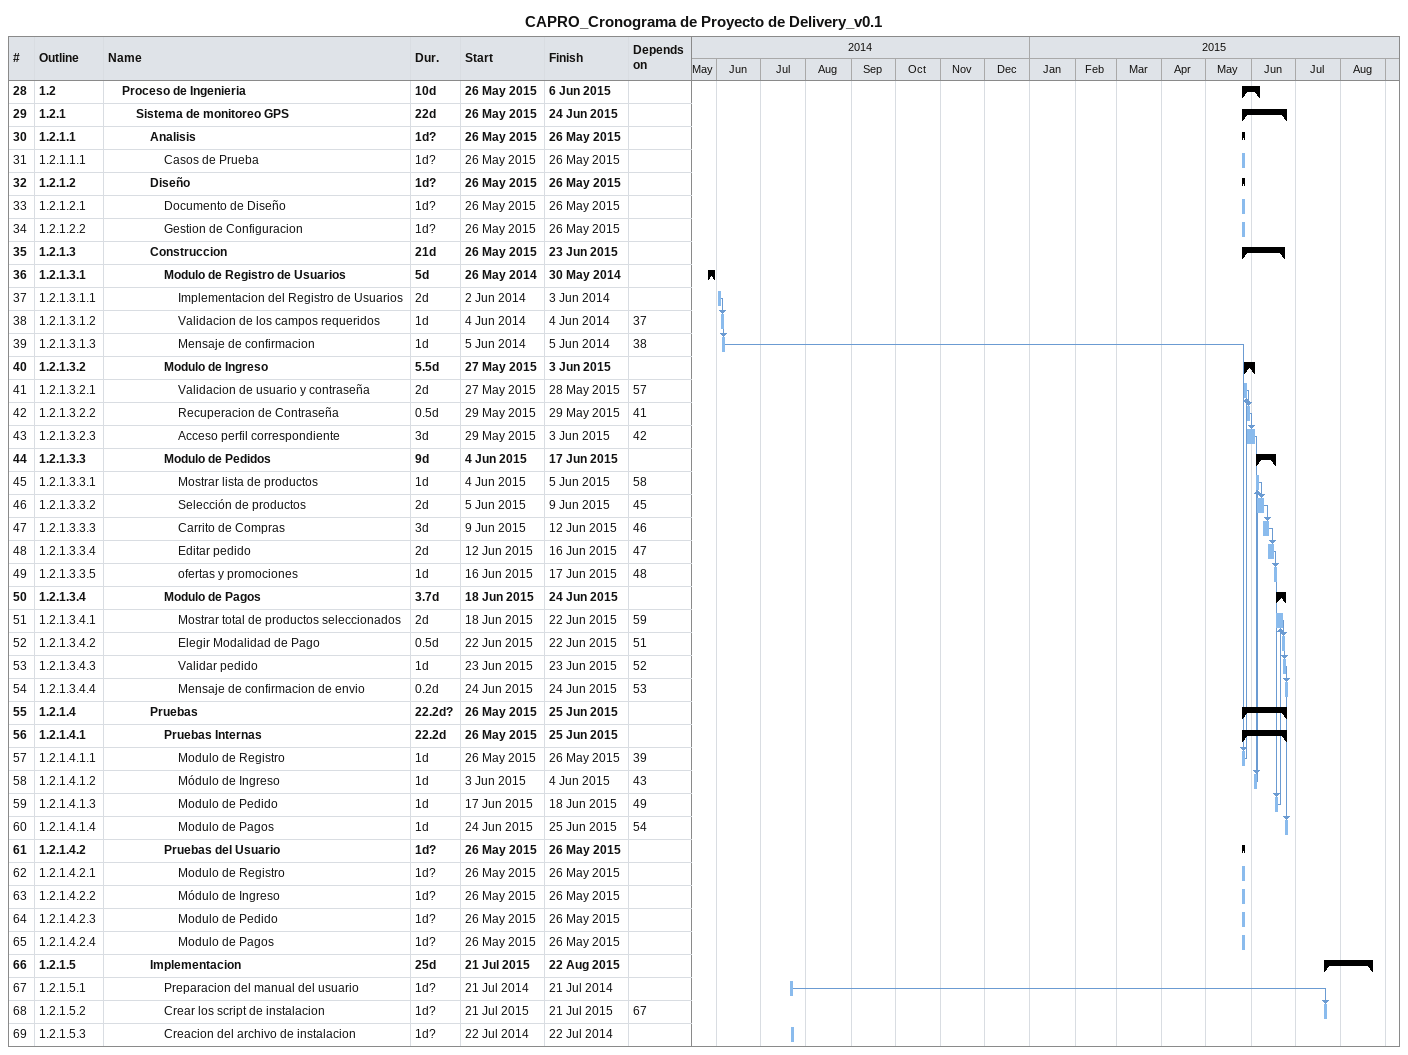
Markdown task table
CAPRO_Cronograma de Proyecto de Delivery_v0.1

| ID | WBS | Task | Duration | Start | Finish | Predecessors |
|---|---|---|---|---|---|---|
| 28 | 1.2 | **Proceso de Ingenieria** | 10d | 2015-05-26 | 2015-06-06 |  |
| 29 | 1.2.1 | **Sistema de monitoreo GPS** | 22d | 2015-05-26 | 2015-06-24 |  |
| 30 | 1.2.1.1 | **Analisis** | 1d? | 2015-05-26 | 2015-05-26 |  |
| 31 | 1.2.1.1.1 | Casos de Prueba | 1d? | 2015-05-26 | 2015-05-26 |  |
| 32 | 1.2.1.2 | **Diseño** | 1d? | 2015-05-26 | 2015-05-26 |  |
| 33 | 1.2.1.2.1 | Documento de Diseño | 1d? | 2015-05-26 | 2015-05-26 |  |
| 34 | 1.2.1.2.2 | Gestion de Configuracion | 1d? | 2015-05-26 | 2015-05-26 |  |
| 35 | 1.2.1.3 | **Construccion** | 21d | 2015-05-26 | 2015-06-23 |  |
| 36 | 1.2.1.3.1 | **Modulo de Registro de Usuarios** | 5d | 2014-05-26 | 2014-05-30 |  |
| 37 | 1.2.1.3.1.1 | Implementacion del Registro de Usuarios | 2d | 2014-06-02 | 2014-06-03 |  |
| 38 | 1.2.1.3.1.2 | Validacion de los campos requeridos | 1d | 2014-06-04 | 2014-06-04 | 37 |
| 39 | 1.2.1.3.1.3 | Mensaje de confirmacion | 1d | 2014-06-05 | 2014-06-05 | 38 |
| 40 | 1.2.1.3.2 | **Modulo de Ingreso** | 5.5d | 2015-05-27 | 2015-06-03 |  |
| 41 | 1.2.1.3.2.1 | Validacion de usuario y contraseña | 2d | 2015-05-27 | 2015-05-28 | 57 |
| 42 | 1.2.1.3.2.2 | Recuperacion de Contraseña | 0.5d | 2015-05-29 | 2015-05-29 | 41 |
| 43 | 1.2.1.3.2.3 | Acceso perfil correspondiente | 3d | 2015-05-29 | 2015-06-03 | 42 |
| 44 | 1.2.1.3.3 | **Modulo de Pedidos** | 9d | 2015-06-04 | 2015-06-17 |  |
| 45 | 1.2.1.3.3.1 | Mostrar lista de productos | 1d | 2015-06-04 | 2015-06-05 | 58 |
| 46 | 1.2.1.3.3.2 | Selección de productos | 2d | 2015-06-05 | 2015-06-09 | 45 |
| 47 | 1.2.1.3.3.3 | Carrito de Compras | 3d | 2015-06-09 | 2015-06-12 | 46 |
| 48 | 1.2.1.3.3.4 | Editar pedido | 2d | 2015-06-12 | 2015-06-16 | 47 |
| 49 | 1.2.1.3.3.5 | ofertas y promociones | 1d | 2015-06-16 | 2015-06-17 | 48 |
| 50 | 1.2.1.3.4 | **Modulo de Pagos** | 3.7d | 2015-06-18 | 2015-06-24 |  |
| 51 | 1.2.1.3.4.1 | Mostrar total de productos seleccionados | 2d | 2015-06-18 | 2015-06-22 | 59 |
| 52 | 1.2.1.3.4.2 | Elegir Modalidad de Pago | 0.5d | 2015-06-22 | 2015-06-22 | 51 |
| 53 | 1.2.1.3.4.3 | Validar pedido | 1d | 2015-06-23 | 2015-06-23 | 52 |
| 54 | 1.2.1.3.4.4 | Mensaje de confirmacion de envio | 0.2d | 2015-06-24 | 2015-06-24 | 53 |
| 55 | 1.2.1.4 | **Pruebas** | 22.2d? | 2015-05-26 | 2015-06-25 |  |
| 56 | 1.2.1.4.1 | **Pruebas Internas** | 22.2d | 2015-05-26 | 2015-06-25 |  |
| 57 | 1.2.1.4.1.1 | Modulo de Registro | 1d | 2015-05-26 | 2015-05-26 | 39 |
| 58 | 1.2.1.4.1.2 | Módulo de Ingreso | 1d | 2015-06-03 | 2015-06-04 | 43 |
| 59 | 1.2.1.4.1.3 | Modulo de Pedido | 1d | 2015-06-17 | 2015-06-18 | 49 |
| 60 | 1.2.1.4.1.4 | Modulo de Pagos | 1d | 2015-06-24 | 2015-06-25 | 54 |
| 61 | 1.2.1.4.2 | **Pruebas del Usuario** | 1d? | 2015-05-26 | 2015-05-26 |  |
| 62 | 1.2.1.4.2.1 | Modulo de Registro | 1d? | 2015-05-26 | 2015-05-26 |  |
| 63 | 1.2.1.4.2.2 | Módulo de Ingreso | 1d? | 2015-05-26 | 2015-05-26 |  |
| 64 | 1.2.1.4.2.3 | Modulo de Pedido | 1d? | 2015-05-26 | 2015-05-26 |  |
| 65 | 1.2.1.4.2.4 | Modulo de Pagos | 1d? | 2015-05-26 | 2015-05-26 |  |
| 66 | 1.2.1.5 | **Implementacion** | 25d | 2015-07-21 | 2015-08-22 |  |
| 67 | 1.2.1.5.1 | Preparacion del manual del usuario | 1d? | 2014-07-21 | 2014-07-21 |  |
| 68 | 1.2.1.5.2 | Crear los script de instalacion | 1d? | 2015-07-21 | 2015-07-21 | 67 |
| 69 | 1.2.1.5.3 | Creacion del archivo de instalacion | 1d? | 2014-07-22 | 2014-07-22 |  |
